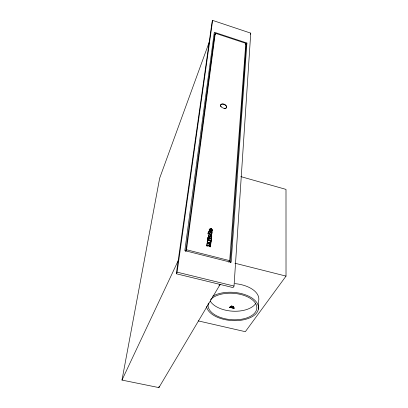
<?xml version="1.0" encoding="UTF-8"?>
<svg xmlns="http://www.w3.org/2000/svg" width="408" height="408" viewBox="0 0 408 408"><rect width="100%" height="100%" fill="white"/><g stroke="black" fill="none" stroke-linecap="round" stroke-linejoin="round"><path stroke-width="0.61" d="M258.412 309.193L258.708 300.517A25.857 14.26 4 0 0 234.855 283.631M232.856 307.892L233.646 306.699L233.34 306.332L232.422 307.989L234.044 308.371L234.177 307.907L232.876 307.601L232.856 307.892L234.156 308.198L234.177 307.907M234.029 286.054L250.742 33.14L212.644 20.4L212.032 22.103L176.317 273.768L233.065 287.589L234.029 286.054L177.092 272.151L176.317 273.768M232.422 307.989L233.34 306.332M231.734 307.035L231.734 307.826L232.076 307.902L231.953 306L230.872 306.933L231.708 307.127L231.713 306.444M231.734 307.826L232.096 307.612M231.729 306.836L231.713 307.326L230.642 307.076L229.724 307.346L231.673 305.934M232.076 307.902L231.953 306M230.066 307.428L230.663 306.78L230.642 307.076M230.301 262.619L246.213 44.691L246.911 43.024L214.302 32.247L184.834 250.639L231.137 262.319L246.911 43.024M228.791 262.242L229.714 260.666L245.794 43.314L215.286 33.242L214.654 34.95L185.742 251.394L186.522 249.752L215.286 33.242M208.1 240.149L207.917 240.802L208.1 240.149L207.509 240.001L207.32 241.806L208.585 243.02L207.131 243.545L206.769 245.907L207.366 246.06L207.544 245.422L209.972 246.044L209.794 246.677L210.406 246.835L210.681 245.244L210.074 245.091L209.891 245.718L208.35 245.325L210.778 244.27L208.738 242.372L210.309 242.775L210.13 243.413L210.737 243.566L211.12 240.929L210.401 240.746L210.579 240.118L209.1 239.741L208.927 240.363L208.279 240.195L208.626 237.941L210.747 238.486L210.605 238.762L209.018 238.349M210.737 243.566L211.12 240.929M211.4 232.07L211.364 232.422L208.396 231.652L208.044 233.922L208.631 234.07L208.804 233.447L211.196 234.07L211.018 234.692L211.619 234.85L211.997 232.223L211.4 232.07L211.222 232.698L209.442 232.234M210.406 246.835L210.681 245.244M211.385 238.303L211.007 240.899L211.385 238.303L210.778 238.144L210.605 238.762M211.619 234.85L211.997 232.223M210.819 230.596L211.155 228.404L210.819 230.596L211.609 230.474L211.507 228.546L212.379 229.928L212.094 231.27L211.446 231.974C209.676 232.57 208.172 229.679 209.916 228.766M210.334 236.375L210.533 234.421L210.395 234.697M210.196 236.65L210.992 236.518L210.661 235.722L210.89 234.569L211.767 235.967L211.482 237.334L210.829 238.043C209.187 238.573 207.692 236.166 208.983 234.988M211.599 230.061L211.278 229.689L211.507 228.546M210.661 235.722L210.89 234.569M210.13 243.413L210.309 242.775M210.37 241.046L210.334 241.419L210.513 240.771L210.37 241.046L210.977 241.199M209.794 246.677L209.972 246.044M209.891 245.718L210.074 245.091M211.018 234.692L211.196 234.07M208.279 240.195L208.626 237.941M209.789 236.028L209.738 236.528L209.926 235.758L209.064 236.099L209.345 236.426M210.365 230.479L210.554 229.714L210.502 230.204M208.585 243.02L208.442 243.296L207.177 242.077L207.509 240.001M206.769 245.907L207.131 243.545M208.044 233.922L208.396 231.652M207.366 246.06L207.544 245.422M208.804 233.447L208.631 234.07M177.092 272.151L212.644 20.4M209.595 41.111L159.676 178.133L121.982 380.088L158.906 387.6L159.089 386.34M212.379 229.928L211.956 231.545L211.446 231.974M245.325 44.426L245.794 43.314M250.277 34.241L250.742 33.14M121.982 380.088L178.383 260.289M211.278 229.689L211.421 229.413M207.371 237.874L207.692 239.297L208.442 238.95L207.978 237.803L207.371 237.874L207.692 239.297M207.978 237.803L208.299 239.221M211.222 232.698L211.364 232.422M207.177 242.077L207.32 241.806M210.982 236.099L210.803 235.447M208.927 240.363L209.064 240.088M211.767 235.967L211.339 237.604L210.829 238.043M210.401 240.746L211.145 240.628M208.35 245.325L210.778 244.27M158.906 387.6L220.177 284.376M232.876 307.601L233.662 306.408M240.796 176.603L285.998 189.394L286.018 276.104L245.341 331.689L198.247 320.897M230.892 306.637L231.698 306.138L231.693 306.74M229.724 307.346L231.933 306.296M206.994 243.821L207.963 243.469M209.284 234.789L210.008 234.641M207.83 239.022L208.442 238.95M210.258 228.648L211.018 228.679M229.745 307.056L230.087 307.137M232.443 307.693L234.065 308.081M233.32 306.622L233.646 306.699M234.957 263.226L286.018 276.104M186.522 249.752L229.714 260.666M207.402 245.692L209.834 246.315M206.912 245.636L207.504 245.784M209.936 246.406L210.548 246.565M208.06 240.526L210.472 241.148M210.166 243.046L208.6 242.643L210.635 244.54M210.268 243.143L210.88 243.296M209.931 245.361L210.538 245.519M208.493 245.055L210.033 245.448M208.422 239.924L210.436 240.394M211.257 232.341L211.859 232.499M208.187 233.646L211.053 234.345M211.16 234.416L211.757 234.575M210.028 229.888L210.416 229.99M214.282 34.155L215.485 34.553M210.737 231.897L209.37 230.724L209.36 229.235M210.11 237.971L208.738 236.783L208.723 235.273M211.369 228.822L212.236 230.204M210.752 234.84L211.334 235.773M211.737 229.786L211.747 230.199M211.12 235.829L211.13 236.247M212.721 296.193A26.137 14.132 4 0 1 253.949 299.492A26.137 14.132 4 0 1 241.358 320.193A26.137 14.132 4 0 1 206.479 306.464M210.513 299.605A24.444 13.214 4 0 1 251.292 299.033A24.444 13.214 4 0 1 238.695 319.607A24.444 13.214 4 0 1 208.401 303.052M255.602 303.674A24.179 13.331 4 0 1 232.657 311.187A24.179 13.331 4 0 1 210.196 301.079M218.953 285.131A25.857 14.26 4 0 1 220.743 284.626M220.473 105.458A3.223 1.999 24.3 0 1 224.502 104.657A3.223 1.999 24.3 0 1 226.047 108.222M225.522 108.502A3.223 1.999 24.3 0 1 224.099 108.62M220.769 106.61A3.223 1.999 24.3 0 1 220.519 106.024M221.34 106.911A3.223 1.999 24.3 0 0 226.522 107.534A3.223 1.999 24.3 0 0 223.038 103.887A3.223 1.999 24.3 0 0 221.34 106.911"/></g></svg>
